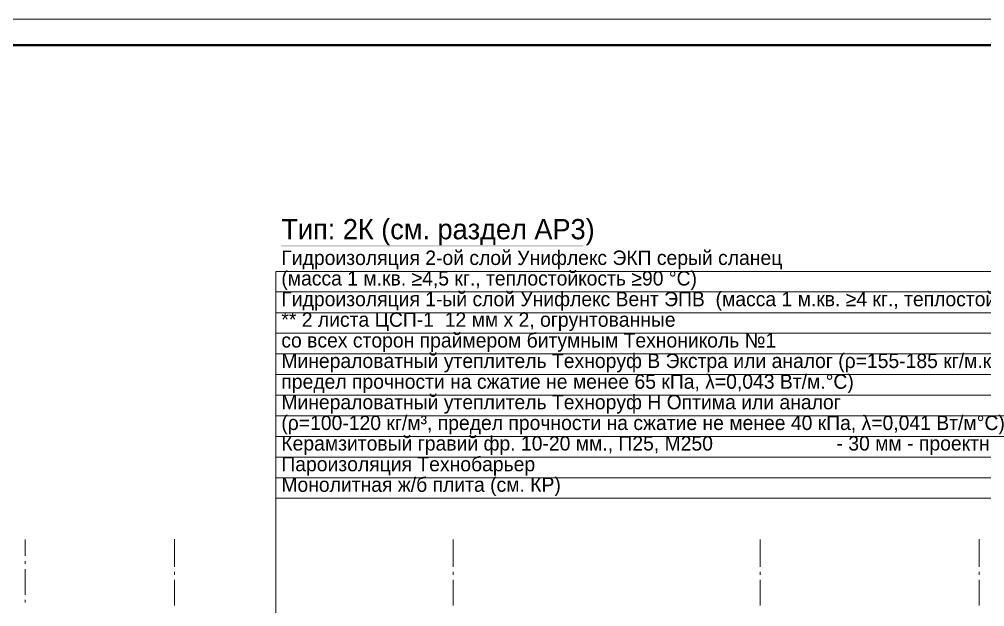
# Model space of a CAD drawing. Header units: millimetres. Extents: x -136833 to 49383, y -8033 to 344618.
# Drawn here: x -26356 to -7641, y 64669 to 76059 of the extents above; entities that cross this region are included whole.
import ezdxf

# ---------------------------------------------------------------- set-up
doc = ezdxf.new("R2010")
doc.units = ezdxf.units.MM
doc.layers.add('PDF _Геометрия', color=7, linetype='Continuous', true_color=0x1d1d1d)
doc.layers.add('PDF _Сплошная заливка', color=7, linetype='Continuous', true_color=0xffffff)
doc.layers.add('PDF _Текст', color=7, linetype='Continuous')

msp = doc.modelspace()

# ---------------------------------------------------------------- linework, layer by layer
at = {"layer": 'PDF _Геометрия', "color": 7, "lineweight": 18}
msp.add_lwpolyline([(-133207.6, -8031.7), (-133207.6, 76058.7), (45076.6, 76058.7)], dxfattribs=at)
at = {"layer": 'PDF _Геометрия', "color": 7, "lineweight": 40}
msp.add_lwpolyline([(-131209.6, 75559.2), (44580.7, 75559.2), (44580.7, -7533.5), (-131209.6, -7533.5)], dxfattribs=at)
at = {"layer": 'PDF _Геометрия', "color": 7, "lineweight": 9}
for points in [[(-21382.5, 71169.5), (-21382.5, 66771.3), (-21382.5, 60773.1)], [(-21378.2, 71169.3), (-3878.3, 71169.3)], [(-21378.2, 70771.4), (-3878.3, 70771.4)], [(-21378.2, 70369.2), (-3878.3, 70369.2)], [(-21378.2, 69971.3), (-3878.3, 69971.3)], [(-21378.2, 69569.1), (-3878.3, 69569.1)], [(-21378.2, 69171.2), (-3878.3, 69171.2)], [(-21378.2, 68769.1), (-3878.3, 68769.1)], [(-21378.2, 68371.1), (-3878.3, 68371.1)], [(-21378.2, 67969), (-3878.3, 67969)], [(-21378.2, 67571), (-3878.3, 67571)], [(-21378.2, 67168.9), (-3878.3, 67168.9)], [(-21378.2, 66771), (-3878.3, 66771)], [(-26243.3, 65653.1), (-26243.3, 65974.8)], [(-23347.9, 65441.9), (-23347.9, 65975.3)], [(-17943.1, 65441.6), (-17943.1, 65975)], [(-11994.3, 65441.4), (-11994.3, 65974.9)], [(-7747.7, 65441.8), (-7747.7, 65975.2)], [(-26243.3, 65500.7), (-26243.3, 65551.5)], [(-26243.3, 64899.6), (-26243.3, 65399.1)], [(-23347.9, 65289.5), (-23347.9, 65344.5)], [(-17943.1, 65289.2), (-17943.1, 65344.2)], [(-11994.3, 65289.1), (-11994.3, 65344.1)], [(-7747.7, 65289.4), (-7747.7, 65344.4)], [(-23347.9, 64692.6), (-23347.9, 65192.1)], [(-17943.1, 64692.3), (-17943.1, 65191.8)], [(-11994.3, 64692.1), (-11994.3, 65191.7)], [(-7747.7, 64692.5), (-7747.7, 65192)], [(-26243.3, 64747.2), (-26243.3, 64802.2)]]:
    msp.add_lwpolyline(points, dxfattribs=at)
at = {"layer": 'PDF _Сплошная заливка', "color": 7, "lineweight": 0, "transparency": 33554559}
msp.add_solid([(-21279.4, 71681.5), (-15424.9, 71681.5), (-21279.4, 71647.6), (-15424.9, 71647.6)], dxfattribs=at)

# ---------------------------------------------------------------- texts
at = {"layer": 'PDF _Текст', "attachment_point": 4, "style": ''}
for s, insert, char_height in [('Тип: 2К (см. раздел АР3)', (-21276.5, 71930.3), 393.148), ('Гидроизоляция 2-ой слой Унифлекс ЭКП серый сланец', (-21276.5, 71392.7), 280.262), ('(масса 1 м.кв. ≥4,5 кг., теплостойкость ≥90 °С)', (-21276.5, 70994.8), 280.262), ('Гидроизоляция 1-ый слой Унифлекс Вент ЭПВ  (масса 1 м.кв. ≥4 кг., теплостойкость ≥90 °С)', (-21276.5, 70592.6), 280.262), ('** 2 листа ЦСП-1  12 мм х 2, огрунтованные', (-21276.5, 70194.7), 280.262), ('со всех сторон праймером битумным Технониколь №1', (-21276.5, 69792.6), 280.262), ('Минераловатный утеплитель Техноруф В Экстра или аналог (ρ=155-185 кг/м.куб.,', (-21276.5, 69394.6), 280.262), ('предел прочности на сжатие не менее 65 кПа, λ=0,043 Вт/м.°С)', (-21276.5, 68992.5), 280.262), ('Минераловатный утеплитель Техноруф Н Оптима или аналог', (-21276.5, 68594.6), 280.262), ('(ρ=100-120 кг/м³, предел прочности на сжатие не менее 40 кПа, λ=0,041 Вт/м°С)', (-21276.5, 68192.4), 280.262), ('Керамзитовый гравий фр. 10-20 мм., П25, М250                       - 30 мм - проектн. отм.', (-21276.5, 67794.5), 280.262), ('Пароизоляция Технобарьер', (-21276.5, 67392.3), 280.262), ('Монолитная ж/б плита (см. КР)', (-21276.5, 66994.4), 280.262)]:
    msp.add_mtext(s, dxfattribs=dict(at, insert=insert, char_height=char_height))

doc.saveas('drawing.dxf')
